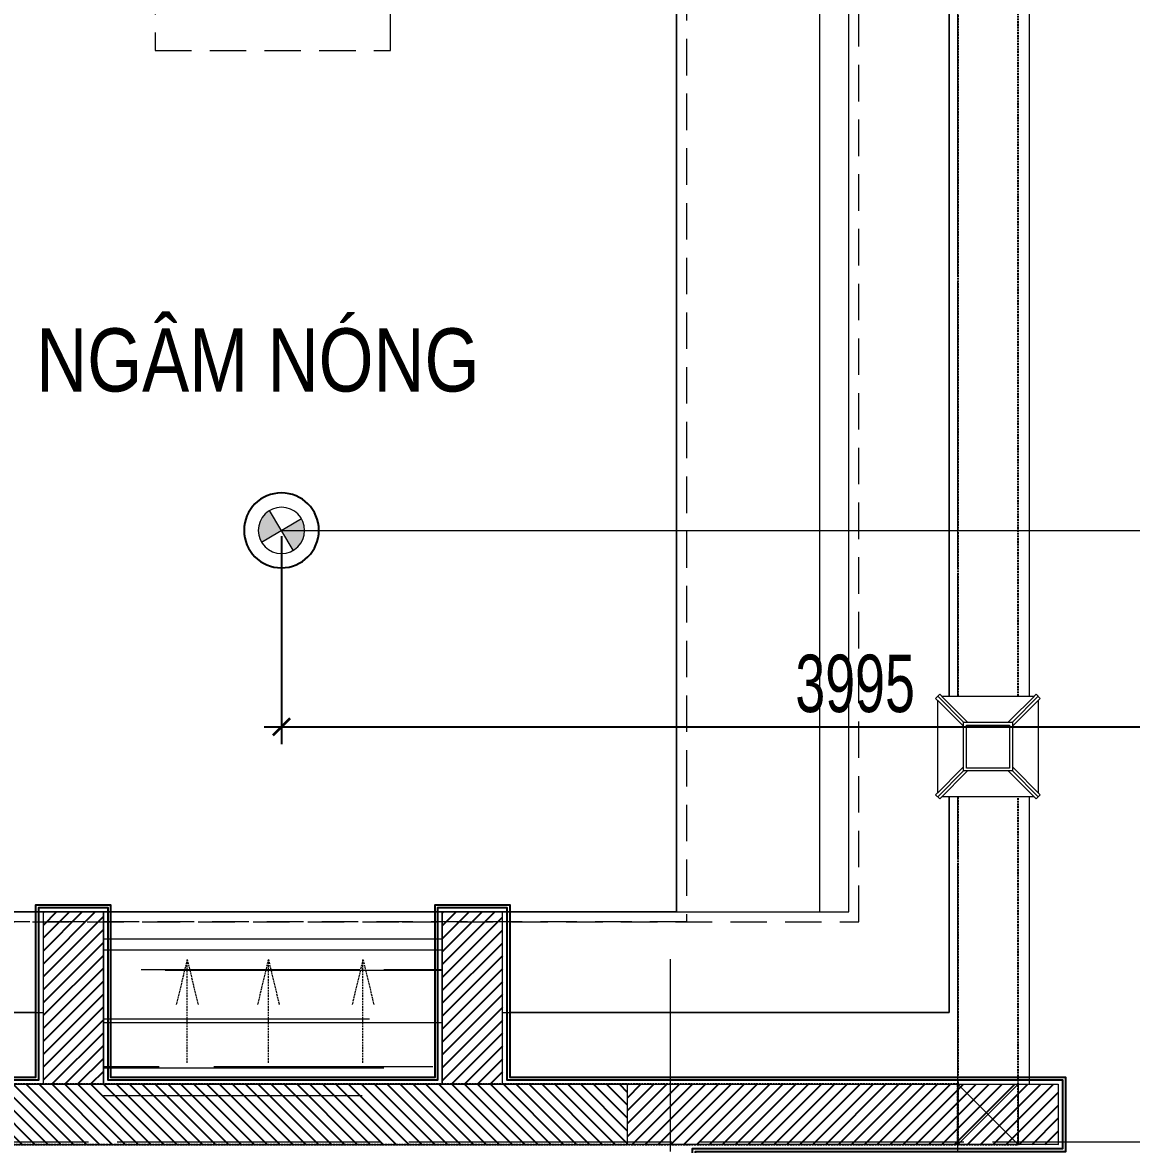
# Model space of a CAD drawing. Header units: millimetres. Extents: x -343543 to 400519, y -115663 to 104219.
# Drawn here: x -179490 to -175628, y 9990 to 13897 of the extents above; entities that cross this region are included whole.
import ezdxf
from ezdxf.xclip import XClip

# ---------------------------------------------------------------- set-up
doc = ezdxf.new("R2010")
doc.units = ezdxf.units.MM
doc.header["$XCLIPFRAME"] = 0
for name, pattern in [('XREF MAT BANG TUONG XAY$0$01.Xref _MB T1$0$HIDDEN', [9.525, 6.35, -3.175]), ('XREF MAT BANG TUONG XAY$0$CENTER', [50.8, 31.75, -6.35, 6.35, -6.35]), ('XREF MAT BANG TUONG XAY$0$xref_IKIGAI_Cot$0$HIDDEN', [9.525, 6.35, -3.175])]:
    doc.linetypes.add(name, pattern=pattern)
doc.layers.get('0').update_dxf_attribs({"color": 231, "lineweight": 0})
doc.layers.get('DefPoints').update_dxf_attribs({"color": 191})
for name, color, linetype, lineweight in [('1-INNO-E-Emergency', 1, 'EME', 5), ('A-PATT', 252, 'Continuous', 9), ('A-SYMBOLS', 10, 'Continuous', 13), ('kata_dim', 231, 'Continuous', 0), ('SME-E-COND-LTG', 51, 'Continuous', 18), ('XREF MAT BANG NOI THAT$0$01.Xref _MB T1$0$A-FURN', 8, 'Continuous', 5), ('XREF MAT BANG TUONG XAY$0$$1$A-TEXT', 8, 'Continuous', 25), ('XREF MAT BANG TUONG XAY$0$01.Xref _MB T1$0$A-FURN', 8, 'Continuous', 5), ('XREF MAT BANG TUONG XAY$0$01.Xref _MB T1$0$A-HIDD', 8, 'XREF MAT BANG TUONG XAY$0$01.Xref _MB T1$0$HIDDEN', 9), ('XREF MAT BANG TUONG XAY$0$01.Xref _MB T1$0$A-TEXT', 8, 'Continuous', 25), ('XREF MAT BANG TUONG XAY$0$A-GRID', 8, 'XREF MAT BANG TUONG XAY$0$CENTER', 15), ('XREF MAT BANG TUONG XAY$0$A-WALL-INT', 8, 'Continuous', 9), ('XREF MAT BANG TUONG XAY$0$xref_IKIGAI_Cot$0$A-FNSH', 8, 'Continuous', 9)]:
    doc.layers.add(name, color=color, linetype=linetype, lineweight=lineweight)
for name, color, linetype in [('XREF MAT BANG TUONG XAY$0$A-FNSH', 8, 'Continuous'), ('XREF MAT BANG TUONG XAY$0$A-FURN', 8, 'Continuous'), ('XREF MAT BANG TUONG XAY$0$A-PATT', 8, 'Continuous'), ('XREF MAT BANG TUONG XAY$0$xref_IKIGAI_Cot$0$S-HIDD', 8, 'XREF MAT BANG TUONG XAY$0$xref_IKIGAI_Cot$0$HIDDEN')]:
    doc.layers.add(name, color=color, linetype=linetype)
doc.styles.add('ROMANSssss', font='vntimeh.shx', dxfattribs={"width": 0.7})
doc.styles.add('SM-DIMTEXT', font='SME.shx', dxfattribs={"width": 0.7})
doc.styles.add('XREF MAT BANG TUONG XAY$0$Arial', font='arial.ttf', dxfattribs={"width": 0.8})
doc.linetypes.add('EME', pattern='A,2463.214661,-165.6529,["E",ROMANSssss,S=300,R=360,X=0,Y=-153.361507],-321.423057,2528.257516', length=5478.548134)
doc.dimstyles.new('SDIM-100', dxfattribs={"dimscale": 100, "dimtxt": 2, "dimasz": 0.6, "dimexe": 0.6, "dimexo": 0.2, "dimgap": 0.5, "dimtad": 1, "dimdec": 0, "dimzin": 12, "dimtxsty": 'SM-DIMTEXT', "dimblk": 'ARCHTICK', "dimblk1": 'ARCHTICK', "dimblk2": 'ARCHTICK', "dimcen": 0.12, "dimdle": 0.6, "dimclrd": 7, "dimclre": 8, "dimadec": 0, "dimazin": 3, "dimtfac": 2, "dimtix": 1, "dimtmove": 1, "dimatfit": 3, "dimfxl": 1, "dimtzin": 0, "dimarcsym": 1})

# ---------------------------------------------------------------- blocks, each defined once
blk = doc.blocks.new('*U230')
at = {"layer": 'XREF MAT BANG TUONG XAY$0$A-PATT'}
h = blk.add_hatch(dxfattribs=at)
h.set_pattern_fill('ANSI31', color=8, scale=10)
h.set_pattern_definition([(45, (36046.68, -11293.564), (-22.45064, 22.45064), [])])
h.paths.add_polyline_path([(-38.7, 47.5), (561.2, 47.5), (561.2, -162.5), (-38.7, -162.5)])
at = {"layer": 'XREF MAT BANG TUONG XAY$0$A-WALL-INT', "color": 8}
blk.add_lwpolyline([(-38.7, 47.5), (561.2, 47.5), (561.2, -162.5), (-38.7, -162.5)], close=True, dxfattribs=at)
blk = doc.blocks.new('XREF MAT BANG TUONG XAY$0$00.xref_IKIGAI_Truc')
at = {"layer": 'XREF MAT BANG TUONG XAY$0$A-GRID', "color": 8, "ltscale": 20}
for points in [[(5100, -3895), (5100, 22924.4)], [(4100, -3895), (4100, 10635.4)], [(-2907.5, 10000), (42750, 10000)]]:
    blk.add_lwpolyline(points, dxfattribs=at)
blk = doc.blocks.new('*U227')
at = {"layer": 'XREF MAT BANG TUONG XAY$0$A-PATT'}
h = blk.add_hatch(dxfattribs=at)
h.set_pattern_fill('ANSI31', color=8, scale=10)
h.set_pattern_definition([(45, (36946.78, -11293.564), (-22.45064, 22.45064), [])])
h.paths.add_polyline_path([(-38.7, 47.5), (1461.3, 47.5), (1461.3, -162.5), (-38.7, -162.5)])
at = {"layer": 'XREF MAT BANG TUONG XAY$0$A-WALL-INT', "color": 8}
blk.add_lwpolyline([(-38.7, 47.5), (1461.3, 47.5), (1461.3, -162.5), (-38.7, -162.5)], close=True, dxfattribs=at)
blk = doc.blocks.new('XREF MAT BANG TUONG XAY$0$01.Xref _MB T1$0$Phong tam')
at = {"layer": 'XREF MAT BANG TUONG XAY$0$A-FURN', "color": 8}
blk.add_blockref('*U227', (-4616.3, 7152.5), dxfattribs=at)
blk = doc.blocks.new('XREF MAT BANG TUONG XAY$0$xref_IKIGAI_Cot')
at = {"layer": 'XREF MAT BANG TUONG XAY$0$A-GRID', "color": 8, "ltscale": 20}
for points in [[(5100, -3895), (5100, 22924.4)], [(4100, -3895), (4100, 10635.4)], [(-2907.5, 10000), (42750, 10000)]]:
    blk.add_lwpolyline(points, dxfattribs=at)
at = {"layer": 'XREF MAT BANG TUONG XAY$0$xref_IKIGAI_Cot$0$A-FNSH', "color": 8}
for p, q in [((5310, 9990), (5100, 10200)), ((5100, 9990), (5310, 10200))]:
    blk.add_line(p, q, dxfattribs=at)
blk.add_lwpolyline([(5310, 9990), (5100, 9990), (5100, 10200), (5310, 10200)], close=True, dxfattribs=at)
at = {"layer": 'XREF MAT BANG TUONG XAY$0$xref_IKIGAI_Cot$0$S-HIDD', "color": 8}
for points in [[(5100, 9990), (5310, 9990), (5310, 19190), (5100, 19190)], [(5100, 10200), (210, 10200), (210, 9990), (5100, 9990)]]:
    blk.add_lwpolyline(points, close=True, dxfattribs=at)
blk = doc.blocks.new('*U229')
at = {"layer": 'XREF MAT BANG TUONG XAY$0$A-PATT'}
h = blk.add_hatch(dxfattribs=at)
h.set_pattern_fill('ANSI31', color=8, scale=10)
h.set_pattern_definition([(45, (38996.8, -11293.564), (-22.45064, 22.45064), [])])
h.paths.add_polyline_path([(-38.7, 47.5), (3511.3, 47.5), (3511.3, -162.5), (-38.7, -162.5)])
at = {"layer": 'XREF MAT BANG TUONG XAY$0$A-WALL-INT', "color": 8}
blk.add_lwpolyline([(-38.7, 47.5), (3511.3, 47.5), (3511.3, -162.5), (-38.7, -162.5)], close=True, dxfattribs=at)
blk = doc.blocks.new('XREF MAT BANG NOI THAT$0$den')
at = {"color": 8}
blk.add_wipeout([(-175, 160.9), (-160.9, 175), (160.9, 175), (175, 160.9), (175, -160.9), (160.9, -175), (-160.9, -175), (-175, -160.9)], dxfattribs=at).dxf.layer = 'XREF MAT BANG NOI THAT$0$01.Xref _MB T1$0$A-FURN'
for p, q in [((-167.9, 182.1), (-182.1, 167.9)), ((-85, 70.9), (-182.1, 167.9)), ((-85, 85), (-175, 175)), ((-70.9, 85), (-167.9, 182.1)), ((70.9, 85), (167.9, 182.1)), ((85, 85), (175, 175)), ((85, 70.9), (182.1, 167.9)), ((167.9, 182.1), (182.1, 167.9)), ((-85, -70.9), (-182.1, -167.9)), ((85, -70.9), (182.1, -167.9)), ((-85, -85), (-175, -175)), ((-70.9, -85), (-167.9, -182.1)), ((70.9, -85), (167.9, -182.1)), ((85, -85), (175, -175)), ((-167.9, -182.1), (-182.1, -167.9)), ((167.9, -182.1), (182.1, -167.9))]:
    blk.add_line(p, q, dxfattribs=at)
for points in [[(-175, -160.9), (-175, 160.9)], [(-160.9, 175), (160.9, 175)], [(175, 160.9), (175, -160.9)], [(160.9, -175), (-160.9, -175)]]:
    blk.add_lwpolyline(points, dxfattribs=at)
for points in [[(-85, 85), (85, 85), (85, -85), (-85, -85)], [(-75, 75), (75, 75), (75, -75), (-75, -75)]]:
    blk.add_lwpolyline(points, close=True, dxfattribs=at)
blk = doc.blocks.new('XREF MAT BANG NOI THAT')
at = {"color": 8}
blk.add_blockref('XREF MAT BANG NOI THAT$0$den', (5205, 11375.8), dxfattribs=at)
blk = doc.blocks.new('01.Xref _MB T1')
at = {"layer": 'XREF MAT BANG TUONG XAY$0$01.Xref _MB T1$0$A-FURN', "ltscale": 500}
h = blk.add_hatch(dxfattribs=at)
h.set_pattern_fill('AR-RROOF', color=8, scale=10)
h.paths.add_polyline_path([(2125.00118, 10150.00011), (3305.00118, 10150.00011), (3305.00118, 10749.99994), (2125.00118, 10749.99994)])
at = {"color": 8}
blk.add_lwpolyline([(5350.00011, 15899.99915), (8395, 15900.00022), (8395, 19187.99989), (5399.99067, 19190.00266), (5399.99067, 19100.00025), (5000, 19100), (5000, 19190.00241), (300, 19190.00241), (300.00025, 18999.99692), (210.00036, 18999.99692), (210.00011, 10200), (5350.00011, 10200), (5350.00011, 15899.99915)], dxfattribs=at)
for points in [[(3539.99179, 10449.99962), (3540.08991, 10824.96238), (3279.9671, 10825.03045), (3279.9671, 10225.00011), (2149.99201, 10225.00011), (2149.99201, 10825.00851), (1889.9917, 10825.00851), (1889.9917, 10450), (459.99182, 10450), (459.99182, 18879.99404), (5069.99182, 18879.99404), (5069.99182, 10450)], [(5069.98767, 18879.99404), (459.99596, 18879.99404), (460.00011, 10450), (1915.00118, 10450), (1915.00118, 10200), (3515.00118, 10200), (3515.00118, 10450), (5070.00011, 10450)], [(1915.00118, 10200), (3515.00118, 10200), (3515.00118, 10800), (1915.00118, 10800)], [(2125.00118, 10799.99994), (3305.00118, 10799.99994), (3305.00118, 10704.99994), (2125.00118, 10704.99994)], [(2125.00118, 10200.00011), (3305.00118, 10200.00011), (3305.00118, 10799.99994), (2125.00118, 10799.99994)]]:
    blk.add_lwpolyline(points, close=True, dxfattribs=at)
at = {"layer": 'XREF MAT BANG TUONG XAY$0$01.Xref _MB T1$0$A-FURN', "color": 8}
for points in [[(1080.00011, 15748), (580.00011, 15748), (580.00011, 10799.83247), (2265.00118, 10800), (3165.00119, 10800), (4720.00011, 10800), (4720.00011, 14948), (4120.00011, 14948)], [(680.00011, 15748), (680.00011, 10799.92121), (4620.00011, 10800.07879), (4620.00011, 14948)], [(2824.79627, 14948), (4120.00001, 14948), (4120.00012, 10800), (1080.0002, 10800), (1080.00011, 15748), (1170.91425, 15748)], [(1080.00011, 15748), (1080.00011, 10799.83247), (4120.00011, 10800), (4120.00011, 14948)]]:
    blk.add_lwpolyline(points, dxfattribs=at)
at = {"layer": 'XREF MAT BANG TUONG XAY$0$01.Xref _MB T1$0$A-HIDD', "color": 8, "ltscale": 20}
for points in [[(1080.00011, 15783), (545.00011, 15783), (545.00011, 10764.82899), (2265.00466, 10765), (3165.00119, 10765), (4755.00011, 10765), (4755.00011, 14983), (4155.00001, 14983)], [(2442.27953, 14983), (4155.00001, 14983), (4155.00012, 10765), (1045.0002, 10765), (1045.00011, 15783), (1187.92955, 15783)]]:
    blk.add_lwpolyline(points, dxfattribs=at)
blk.add_lwpolyline([(2305.00118, 14433.31538), (2305.00118, 13800), (3125.00118, 13800), (3125.00118, 14433.31538)], close=True, dxfattribs=at)
at = {"layer": 'XREF MAT BANG TUONG XAY$0$01.Xref _MB T1$0$A-HIDD', "color": 8}
for points in [[(2416.6786, 10274.85092), (2416.6786, 10634.88777), (2378.55039, 10476.03058)], [(2416.6786, 10274.85092), (2416.6786, 10634.88777), (2454.8068, 10476.03058)], [(2699.37855, 10274.85092), (2699.37855, 10634.88777), (2661.25034, 10476.03058)], [(2699.37855, 10274.85092), (2699.37855, 10634.88777), (2737.50675, 10476.03058)], [(3028.84034, 10274.85092), (3028.84034, 10634.88777), (2990.71213, 10476.03058)], [(3028.84034, 10274.85092), (3028.84034, 10634.88777), (3066.96854, 10476.03058)]]:
    blk.add_lwpolyline(points, dxfattribs=at)
at = {"color": 8}
blk.add_blockref('XREF MAT BANG TUONG XAY$0$00.xref_IKIGAI_Truc', (0.00011, 0), dxfattribs=at)
at = {"layer": 'XREF MAT BANG TUONG XAY$0$A-FURN', "color": 8, "xscale": -1, "rotation": 270}
for p in [(2077.50118, 10238.69842), (3467.50118, 10238.69842)]:
    blk.add_blockref('*U230', p, dxfattribs=at)
at = {"layer": 'XREF MAT BANG TUONG XAY$0$$1$A-TEXT', "color": 8, "style": 'XREF MAT BANG TUONG XAY$0$Arial', "width": 0.8}
blk.add_text('NGÂM NÓNG', height=220, dxfattribs=at).set_placement((1891.00301, 12612.10016))
at = {"layer": 'XREF MAT BANG TUONG XAY$0$01.Xref _MB T1$0$A-TEXT', "color": 8}
blk.add_blockref('XREF MAT BANG TUONG XAY$0$01.Xref _MB T1$0$Phong tam', (8605.00011, 2999.99999), dxfattribs=at)
at = {"layer": 'XREF MAT BANG TUONG XAY$0$A-FNSH', "color": 8}
for points in [[(-15.00005, 10225.00021), (1890.00118, 10225.00021), (1890.00119, 10824.86981), (2150.00118, 10825.00868), (2150.0015, 10225.00011), (3280.00058, 10225.00011), (3279.97659, 10825.03045), (3540.00118, 10824.96241), (3540.00133, 10224.99984), (5475.00011, 10224.99984), (5475.00011, 9964.99997), (4184.98961, 9965.00167), (4184.98236, 4479.99998), (5730.00011, 4479.99998)], [(-15.00005, 10215.00021), (1900.00118, 10215.00021), (1900.00119, 10814.87515), (2140.00118, 10815.00334), (2140.0015, 10215.00011), (3290.00098, 10215.00011), (3289.97699, 10815.02783), (3530.00118, 10814.96502), (3530.00133, 10214.99984), (5465.00011, 10214.99984), (5465.00011, 9974.99999), (4174.98962, 9975.00168), (4174.98235, 4469.99998), (5720.00011, 4469.99998)]]:
    blk.add_lwpolyline(points, dxfattribs=at)
at = {"color": 8}
ref = blk.add_blockref('XREF MAT BANG TUONG XAY$0$xref_IKIGAI_Cot', (-0.00927, -0.00001), dxfattribs=at)
XClip(ref).set_block_clipping_path([(-1610.3425959283, -2225.6693134198), (41829.1295208634, 21555.8819575264)])
at = {"layer": 'XREF MAT BANG TUONG XAY$0$A-FURN', "color": 8, "xscale": -1, "rotation": 180}
blk.add_blockref('*U229', (438.69827, 10037.49976), dxfattribs=at)
at = {"layer": 'A-PATT', "color": 8}
blk.add_blockref('XREF MAT BANG NOI THAT', (0, 0), dxfattribs=at)
blk = doc.blocks.new('Den downligh su co')
at = {"layer": '1-INNO-E-Emergency'}
h = blk.add_hatch(color=1, dxfattribs=at)
h.dxf.hatch_style = 1
h.paths.add_polyline_path([(-51.3, 51.3), (0, 0), (51.3, 51.3, 0.414214)])
h.paths.add_polyline_path([(0, 0), (-51.3, -51.3, 0.414214), (51.3, -51.3)])
at = {"layer": '1-INNO-E-Emergency', "color": 1}
for points in [[(-51.3, 51.3), (51.3, -51.3)], [(-51.3, -51.3), (51.3, 51.3)]]:
    blk.add_lwpolyline(points, dxfattribs=at)
blk.add_circle((0, 0), 72.5, dxfattribs=at)
at = {"layer": 'DefPoints', "ltscale": 5}
blk.add_circle((0, 0), 117.2, dxfattribs=at)
blk = doc.blocks.new('_ArchTick')
at = {"color": 0, "linetype": 'ByBlock', "const_width": 0.15}
blk.add_lwpolyline([(-0.5, -0.5), (0.5, 0.5)], dxfattribs=at)
blk = doc.blocks.new('*D390')
at = {"layer": 'DefPoints', "color": 0, "linetype": 'Continuous', "ltscale": 1000, "transparency": 16777216}
for p in [(-178588.1, 12128.6), (-174593.1, 11839.5), (-174593.1, 11444.4)]:
    blk.add_point(p, dxfattribs=at)
at = {"layer": 'kata_dim', "color": 8, "linetype": 'Continuous', "lineweight": -2, "ltscale": 1000, "transparency": 16777216}
for p, q in [((-178588.1, 12108.6), (-178588.1, 11384.4)), ((-174593.1, 11819.5), (-174593.1, 11384.4))]:
    blk.add_line(p, q, dxfattribs=at)
at = {"layer": 'kata_dim', "color": 7, "linetype": 'Continuous', "lineweight": -2, "ltscale": 1000, "transparency": 16777216}
blk.add_line((-178648.1, 11444.4), (-174533.1, 11444.4), dxfattribs=at)
at = {"layer": 'kata_dim', "color": 7, "linetype": 'Continuous', "lineweight": -2, "ltscale": 1000, "transparency": 16777216, "xscale": 60, "yscale": 60, "zscale": 60, "rotation": 180}
blk.add_blockref('_ArchTick', (-178588.1, 11444.4), dxfattribs=at)
at = {"layer": 'kata_dim', "color": 7, "linetype": 'Continuous', "lineweight": -2, "ltscale": 1000, "transparency": 16777216, "xscale": 60, "yscale": 60, "zscale": 60}
blk.add_blockref('_ArchTick', (-174593.1, 11444.4), dxfattribs=at)
at = {"layer": 'kata_dim', "color": 0, "linetype": 'Continuous', "ltscale": 1000, "transparency": 16777216, "insert": (-176590.6, 11594.4), "char_height": 200, "attachment_point": 5, "style": 'SM-DIMTEXT'}
blk.add_mtext('3995', dxfattribs=at)

msp = doc.modelspace()

# ---------------------------------------------------------------- block references
at = {"layer": 'A-SYMBOLS'}
msp.add_blockref('01.Xref _MB T1', (-181333.1, 0), dxfattribs=at)

# ---------------------------------------------------------------- next in the draw order: linework, layer by layer
at = {"layer": 'SME-E-COND-LTG', "color": 1, "linetype": 'Continuous', "ltscale": 1000}
msp.add_line((-178588.1, 12128.6), (-174593.1, 12128.6), dxfattribs=at)

# ---------------------------------------------------------------- next in the draw order: block references
at = {"layer": '1-INNO-E-Emergency', "xscale": -1.112275862068966, "yscale": 1.112275862068966, "zscale": 1.112275862068966, "rotation": 255.7726182171235}
msp.add_blockref('Den downligh su co', (-178588.1, 12128.6), dxfattribs=at)

# ---------------------------------------------------------------- next in the draw order: dimensions: what is measured, and where the dimension line sits
at = {"layer": 'kata_dim', "linetype": 'Continuous', "ltscale": 1000}
dim = msp.add_linear_dim(base=(-174593.1, 11444.4), p1=(-178588.1, 12128.6), p2=(-174593.1, 11839.5), dimstyle='SDIM-100', dxfattribs=at)
dim.commit()
dim.dimension.update_dxf_attribs({"geometry": '*D390', "text_midpoint": (-176590.6, 11594.4)})

doc.saveas('drawing.dxf')
